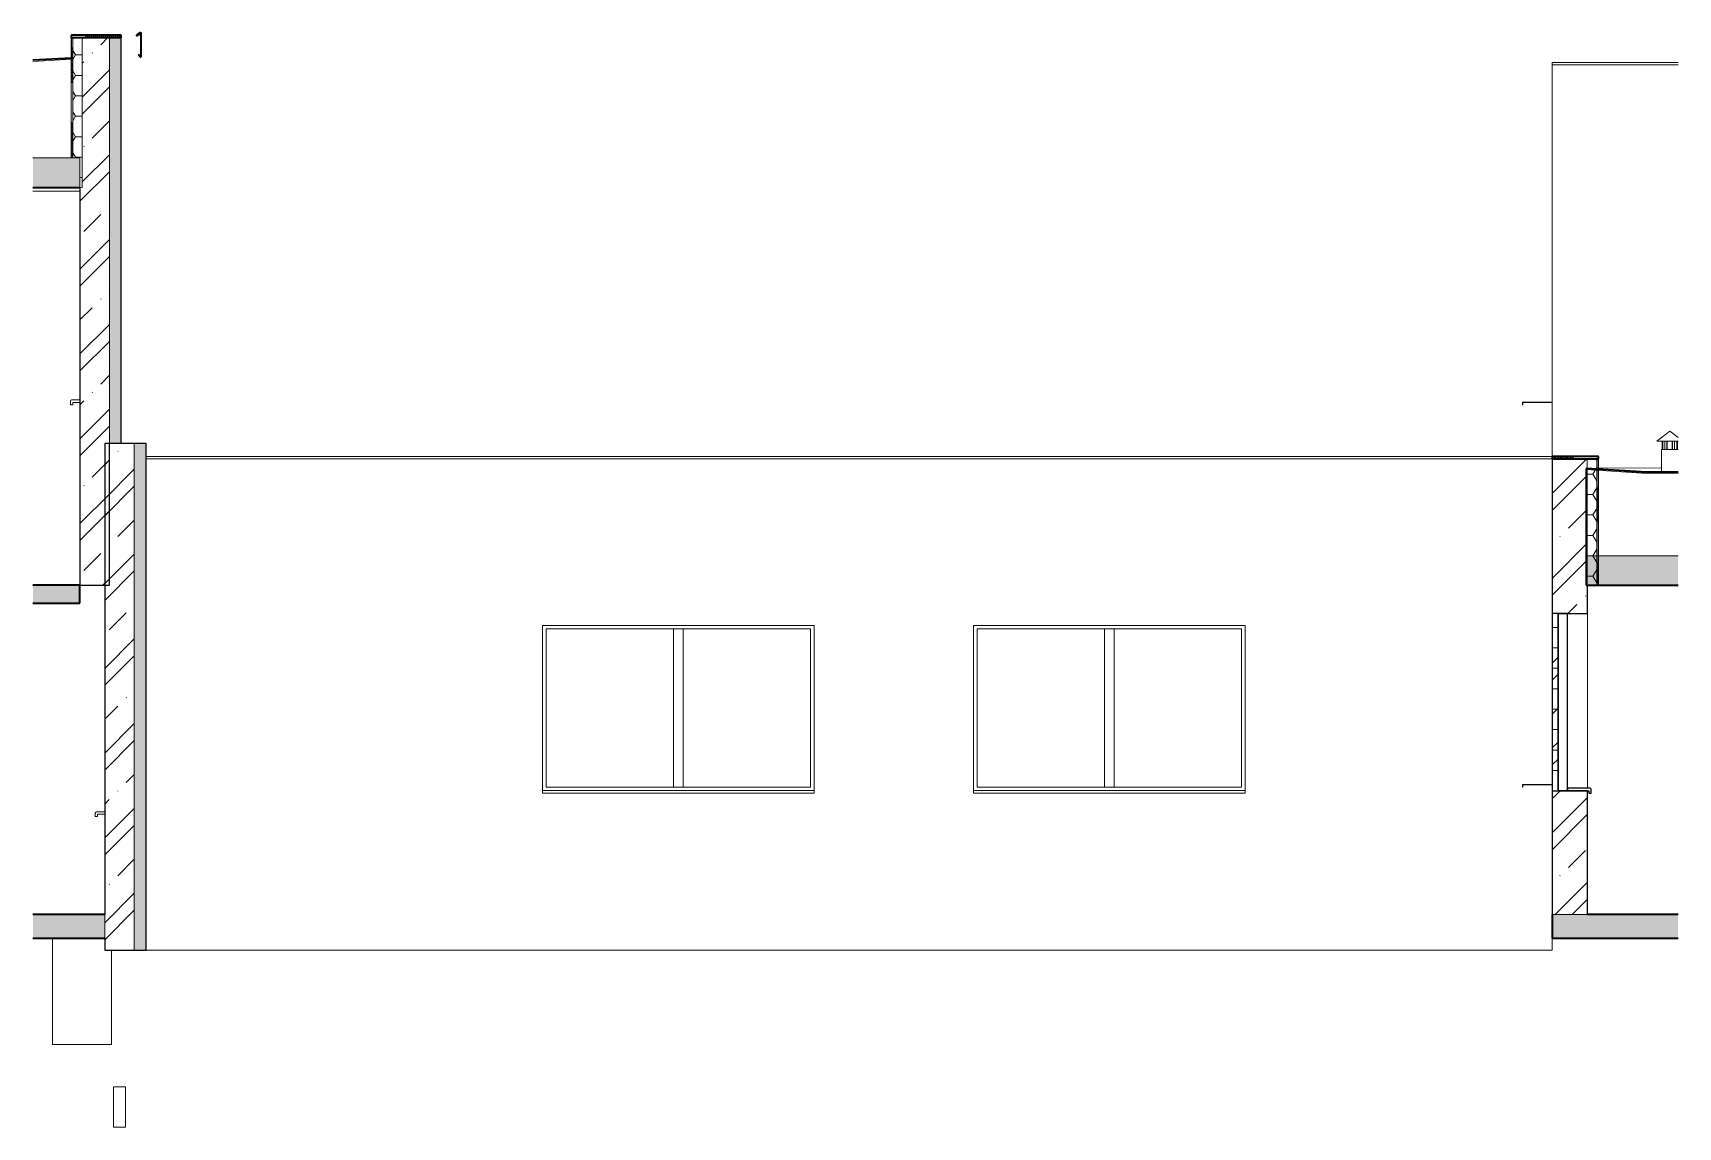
# Model space of a CAD drawing. Header units: millimetres. Extents: x -20192 to 462224, y -45352 to 20466.
# Drawn here: x 230505 to 244436, y 530 to 9800 of the extents above; entities that cross this region are included whole.
import ezdxf

# ---------------------------------------------------------------- set-up
doc = ezdxf.new("R2010")
doc.units = ezdxf.units.MM
for name, color, linetype, lineweight in [('A-FLOR', 192, 'Continuous', 9), ('A-FLOR-MCUT', 51, 'Continuous', 9), ('A-FLOR-PATT', 8, 'Continuous', 35), ('A-GENM', 13, 'Continuous', 9), ('A-GLAZ', 151, 'Continuous', 9), ('A-ROOF', 132, 'Continuous', 9), ('A-ROOF-MCUT', 132, 'Continuous', 35), ('A-ROOF-PATT', 132, 'Continuous', 35), ('A-WALL', 113, 'Continuous', 9), ('A-WALL-PATT', 111, 'Continuous', 25), ('I-WALL', 2, 'Continuous', 9), ('M-HVAC-CDFF', 50, 'Continuous', 9), ('Q-SPCQ', 91, 'Continuous', 9), ('S-COLS', 52, 'Continuous', 9)]:
    doc.layers.add(name, color=color, linetype=linetype, lineweight=lineweight)
pattern_1 = [(45, (227414.9, -2e-13), (-359.21, 359.21), []), (45, (227558.6, -3e-13), (-359.21, 359.21), []), (45, (227845.95, -6e-13), (-215.526, 502.894), [203.2, -101.6, 3.353, -98.247])]
pattern_2 = [(0, (227414.895, 0), (150, 86.6), [100, -200]), (60, (227514.895, 0), (0.0022, 173.2038), [100, -200]), (300, (227514.895, 0), (149.9978, -86.6038), [100, -200])]

# ---------------------------------------------------------------- blocks, each defined once
blk = doc.blocks.new('OKNO_2k_ - OKNO_2k_2400 x 1500-2030614-VB1-V-Bourání')
at = {"layer": 'A-GLAZ'}
for p, q in [((7623, 3410), (7623, 4750)), ((7623, 4750), (9863, 4750)), ((8703, 3410), (8703, 4750)), ((8783, 4750), (8703, 4750)), ((8783, 4750), (8783, 3410)), ((9863, 4750), (9863, 3410)), ((9863, 3410), (7623, 3410)), ((8783, 3410), (8703, 3410))]:
    blk.add_line(p, q, dxfattribs=at)
blk = doc.blocks.new('parapet_ext - parapet_ext-1801991-VB1-V-Bourání')
at = {"layer": 'Q-SPCQ'}
for p, q in [((7593, 3360), (7593, 3382)), ((9893, 3382), (7593, 3382)), ((9893, 3360), (7593, 3360)), ((9893, 3382), (9893, 3360))]:
    blk.add_line(p, q, dxfattribs=at)
blk = doc.blocks.new('OKNO_1k_nadsvetlik - OKNO_1k_nadsvetlik_900 x 1500-1969521-VB1-V-Bourání')
at = {"layer": 'A-GLAZ'}
blk.add_line((16142, 6620), (16142, 8120), dxfattribs=at)
blk = doc.blocks.new('parapet_ext - parapet_ext-1802001-VB1-V-Bourání')
at = {"layer": 'Q-SPCQ'}
for p, q in [((16142, 6672), (15893, 6672)), ((15893, 6672), (15893, 6650)), ((15893, 6650), (15895, 6650)), ((15895, 6670), (16142, 6670)), ((15895, 6650), (15895, 6670))]:
    blk.add_line(p, q, dxfattribs=at)
blk = doc.blocks.new('parapet s nosem_vnitní - parapet s nosem_vnitní-1501804-VB1-V-Bourání')
at = {"layer": 'A-GENM'}
for p, q in [((3676, 6690), (3606, 6690)), ((3596, 6680), (3596, 6650)), ((3596, 6650), (3616, 6650)), ((3616, 6670), (3676, 6670)), ((3616, 6650), (3616, 6670))]:
    blk.add_line(p, q, dxfattribs=at)
for start in [90, 135]:
    blk.add_arc((3606, 6680), 10, start, 180, dxfattribs=at)
blk = doc.blocks.new('Komín5 - Komín5-1979406-VB1-V-Bourání')
at = {"layer": 'M-HVAC-CDFF'}
for p, q in [((17139, 6427), (17029, 6340)), ((17209, 6372), (17139, 6427)), ((17029, 6340), (17139, 6340)), ((17069, 6270), (17069, 6078)), ((17139, 6270), (17069, 6270)), ((17075, 6340), (17075, 6270)), ((17080, 6270), (17080, 6340)), ((17098, 6270), (17098, 6340)), ((17115, 6340), (17115, 6270)), ((17118, 6270), (17118, 6340)), ((17139, 6340), (17209, 6340)), ((17209, 6270), (17139, 6270)), ((17160, 6270), (17160, 6340)), ((17162, 6270), (17162, 6340)), ((17180, 6340), (17180, 6270)), ((17198, 6270), (17198, 6340)), ((17203, 6270), (17203, 6340))]:
    blk.add_line(p, q, dxfattribs=at)
blk = doc.blocks.new('OKNO_2k_ - OKNO_2k_2450 x 1500-2030607-VB1-V-Bourání')
at = {"layer": 'A-GLAZ'}
h = blk.add_hatch(dxfattribs=at)
h.set_pattern_fill('FP_93', color=256, style=0, pattern_type=2)
h.set_pattern_definition([(0, (187.78, 0), (150, 86.6), [100, -200]), (60, (287.78, 0), (0.0022, 173.2038), [100, -200]), (300, (287.78, 0), (149.9978, -86.6038), [100, -200])])
h.paths.add_polyline_path([(16142, 3380), (16193, 3380), (16193, 4880), (16142, 4880), (16142, 3486)])
at = {"layer": 'A-GLAZ', "lineweight": 25}
for p, q in [((16193, 4880), (16142, 4880)), ((16142, 4880), (16142, 3380)), ((16193, 3380), (16193, 4880)), ((16193, 4880), (16193, 3380)), ((16273, 4880), (16193, 4880)), ((16273, 3380), (16273, 4880)), ((16142, 3380), (16193, 3380)), ((16193, 3380), (16273, 3380))]:
    blk.add_line(p, q, dxfattribs=at)
blk = doc.blocks.new('parapet s nosem_vnitní - parapet s nosem_vnitní-2030596-VB1-V-Bourání')
at = {"layer": 'A-GENM', "lineweight": 25}
for p, q in [((16463, 3400), (16273, 3400)), ((16273, 3400), (16273, 3380)), ((16273, 3380), (16453, 3380)), ((16453, 3380), (16453, 3360)), ((16453, 3360), (16473, 3360)), ((16473, 3360), (16473, 3390))]:
    blk.add_line(p, q, dxfattribs=at)
blk.add_arc((16463, 3390), 10, 0, 90, dxfattribs=at)
blk = doc.blocks.new('parapet_ext - parapet_ext-2030597-VB1-V-Bourání')
at = {"layer": 'Q-SPCQ'}
for p, q in [((16142, 3432), (15893, 3432)), ((15893, 3432), (15893, 3410)), ((15893, 3410), (15895, 3410)), ((15895, 3430), (16142, 3430)), ((15895, 3410), (15895, 3430))]:
    blk.add_line(p, q, dxfattribs=at)

msp = doc.modelspace()

# ---------------------------------------------------------------- hatches: boundary and pattern name
at = {"layer": 'A-FLOR-PATT', "lineweight": 9}
msp.add_hatch(color=256, dxfattribs=at).paths.add_polyline_path([(230903, 4970), (230903, 5120), (230505, 5120), (230505, 4970)])
h = msp.add_hatch(color=256, dxfattribs=at)
h.paths.add_polyline_path([(243370, 2130), (244436, 2130), (244436, 2330), (243370, 2330)])
h.paths.add_polyline_path([(231113, 2130), (231113, 2330), (230505, 2330), (230505, 2130)])
at = {"layer": 'A-ROOF-PATT', "lineweight": 9}
h = msp.add_hatch(dxfattribs=at)
h.set_pattern_fill('FP_91', color=41, angle=-90, style=0, pattern_type=2)
h.set_pattern_definition([(270, (223964.6, 9780), (1270, -2e-12), []), (270, (223974.8, 9780), (1270, -2e-12), []), (270, (223984.9, 9780), (1270, -2e-12), []), (270, (223995.1, 9780), (1270, -2e-12), []), (270, (224005.2, 9780), (1270, -2e-12), []), (270, (224015.4, 9780), (1270, -2e-12), []), (270, (224025.6, 9780), (1270, -2e-12), []), (270, (224035.7, 9780), (1270, -2e-12), []), (270, (224045.9, 9780), (1270, -2e-12), []), (270, (224056, 9780), (1270, -2e-12), []), (270, (224066.2, 9780), (1270, -2e-12), []), (270, (224076.4, 9780), (1270, -2e-12), []), (270, (224086.5, 9780), (1270, -2e-12), []), (270, (224096.7, 9780), (1270, -2e-12), []), (270, (224106.8, 9780), (1270, -2e-12), []), (270, (224117, 9780), (1270, -2e-12), []), (270, (224127.2, 9780), (1270, -2e-12), []), (270, (224137.3, 9780), (1270, -2e-12), []), (270, (224147.5, 9780), (1270, -2e-12), []), (270, (224157.6, 9780), (1270, -2e-12), []), (270, (224167.8, 9780), (1270, -2e-12), []), (270, (224178, 9780), (1270, -2e-12), []), (270, (224188.1, 9780), (1270, -2e-12), []), (270, (224198.3, 9780), (1270, -2e-12), []), (270, (224208.4, 9780), (1270, -2e-12), []), (270, (224218.6, 9780), (1270, -2e-12), []), (270, (224228.8, 9780), (1270, -2e-12), []), (270, (224238.9, 9780), (1270, -2e-12), []), (270, (224249.1, 9780), (1270, -2e-12), []), (270, (224259.2, 9780), (1270, -2e-12), []), (270, (224599.6, 9780), (1270, -2e-12), []), (270, (224609.8, 9780), (1270, -2e-12), []), (270, (224619.9, 9780), (1270, -2e-12), []), (270, (224630.1, 9780), (1270, -2e-12), []), (270, (224640.2, 9780), (1270, -2e-12), []), (270, (224650.4, 9780), (1270, -2e-12), []), (270, (224660.6, 9780), (1270, -2e-12), []), (270, (224670.7, 9780), (1270, -2e-12), []), (270, (224680.9, 9780), (1270, -2e-12), []), (270, (224691, 9780), (1270, -2e-12), []), (270, (224701.2, 9780), (1270, -2e-12), []), (270, (224711.4, 9780), (1270, -2e-12), []), (270, (224721.5, 9780), (1270, -2e-12), []), (270, (224731.7, 9780), (1270, -2e-12), []), (270, (224741.8, 9780), (1270, -2e-12), []), (270, (224752, 9780), (1270, -2e-12), []), (270, (224762.2, 9780), (1270, -2e-12), []), (270, (224772.3, 9780), (1270, -2e-12), []), (270, (224782.5, 9780), (1270, -2e-12), []), (270, (224792.6, 9780), (1270, -2e-12), []), (270, (224802.8, 9780), (1270, -2e-12), []), (270, (224813, 9780), (1270, -2e-12), []), (270, (224823.1, 9780), (1270, -2e-12), []), (270, (224833.3, 9780), (1270, -2e-12), []), (270, (224843.4, 9780), (1270, -2e-12), []), (270, (224853.6, 9780), (1270, -2e-12), []), (270, (224863.8, 9780), (1270, -2e-12), []), (270, (224873.9, 9780), (1270, -2e-12), []), (270, (224884.1, 9780), (1270, -2e-12), []), (270, (224894.2, 9780), (1270, -2e-12), [])])
h.paths.add_polyline_path([(231253, 9760), (231253, 9780), (230828, 9780), (230828, 9760)])
h = msp.add_hatch(dxfattribs=at)
h.set_pattern_fill('FP_89', color=256, angle=-90, style=0, pattern_type=2)
h.set_pattern_definition([(273.15, (226975.5, 9374), (1268.1, 69.76), []), (273.15, (226985.7, 9374.5), (1268.1, 69.76), []), (273.15, (226995.8, 9375), (1268.1, 69.76), []), (273.15, (227006, 9375.6), (1268.1, 69.76), []), (273.15, (227016.1, 9376.2), (1268.1, 69.76), []), (273.15, (227026.2, 9376.7), (1268.1, 69.76), []), (273.15, (227036.4, 9377.3), (1268.1, 69.76), []), (273.15, (227046.5, 9377.8), (1268.1, 69.76), []), (273.15, (227056.7, 9378.4), (1268.1, 69.76), []), (273.15, (227066.8, 9379), (1268.1, 69.76), []), (273.15, (227077, 9379.5), (1268.1, 69.76), []), (273.15, (227087.1, 9380.1), (1268.1, 69.76), []), (273.15, (227097.2, 9380.6), (1268.1, 69.76), []), (273.15, (227107.4, 9381.2), (1268.1, 69.76), []), (273.15, (227117.5, 9381.8), (1268.1, 69.76), []), (273.15, (227127.7, 9382.3), (1268.1, 69.76), []), (273.15, (227137.8, 9382.9), (1268.1, 69.76), []), (273.15, (227148, 9383.4), (1268.1, 69.76), []), (273.15, (227158.1, 9384), (1268.1, 69.76), []), (273.15, (227168.3, 9384.5), (1268.1, 69.76), []), (273.15, (227178.4, 9385.1), (1268.1, 69.76), []), (273.15, (227188.5, 9385.7), (1268.1, 69.76), []), (273.15, (227198.7, 9386.2), (1268.1, 69.76), []), (273.15, (227208.8, 9386.8), (1268.1, 69.76), []), (273.15, (227219, 9387.3), (1268.1, 69.76), []), (273.15, (227229.1, 9387.9), (1268.1, 69.76), []), (273.15, (227239.3, 9388.4), (1268.1, 69.76), []), (273.15, (227249.4, 9389), (1268.1, 69.76), []), (273.15, (227259.6, 9389.6), (1268.1, 69.76), []), (273.15, (227269.7, 9390.1), (1268.1, 69.76), []), (273.15, (227609.6, 9408.8), (1268.1, 69.76), []), (273.15, (227619.7, 9409.4), (1268.1, 69.76), []), (273.15, (227629.8, 9409.9), (1268.1, 69.76), []), (273.15, (227640, 9410.5), (1268.1, 69.76), []), (273.15, (227650.1, 9411), (1268.1, 69.76), []), (273.15, (227660.3, 9411.6), (1268.1, 69.76), []), (273.15, (227670.4, 9412.2), (1268.1, 69.76), []), (273.15, (227680.6, 9412.7), (1268.1, 69.76), []), (273.15, (227690.7, 9413.3), (1268.1, 69.76), []), (273.15, (227700.9, 9413.8), (1268.1, 69.76), []), (273.15, (227711, 9414.4), (1268.1, 69.76), []), (273.15, (227721.1, 9415), (1268.1, 69.76), []), (273.15, (227731.3, 9415.5), (1268.1, 69.76), []), (273.15, (227741.4, 9416.1), (1268.1, 69.76), []), (273.15, (227751.6, 9416.6), (1268.1, 69.76), []), (273.15, (227761.7, 9417.2), (1268.1, 69.76), []), (273.15, (227771.9, 9417.7), (1268.1, 69.76), []), (273.15, (227782, 9418.3), (1268.1, 69.76), []), (273.15, (227792.2, 9418.9), (1268.1, 69.76), []), (273.15, (227802.3, 9419.4), (1268.1, 69.76), []), (273.15, (227812.4, 9420), (1268.1, 69.76), []), (273.15, (227822.6, 9420.5), (1268.1, 69.76), []), (273.15, (227832.7, 9421.1), (1268.1, 69.76), []), (273.15, (227842.9, 9421.7), (1268.1, 69.76), []), (273.15, (227853, 9422.2), (1268.1, 69.76), []), (273.15, (227863.2, 9422.8), (1268.1, 69.76), []), (273.15, (227873.3, 9423.3), (1268.1, 69.76), []), (273.15, (227883.5, 9423.9), (1268.1, 69.76), []), (273.15, (227893.6, 9424.4), (1268.1, 69.76), []), (273.15, (227903.7, 9425), (1268.1, 69.76), [])])
h.paths.add_polyline_path([(230505, 9558), (230828, 9576), (230828, 9586), (230505, 9568), (230505, 9559)])
at = {"layer": 'A-ROOF-PATT'}
for points in [[(230903, 8490), (230903, 8740), (230505, 8740), (230505, 8490), (230843, 8490)], [(243657, 5120), (244436, 5120), (244436, 5370), (243657, 5370)]]:
    msp.add_hatch(color=256, dxfattribs=at).paths.add_polyline_path(points)
at = {"layer": 'A-ROOF-PATT', "lineweight": 9}
h = msp.add_hatch(dxfattribs=at)
h.set_pattern_fill('FP_88', color=41, angle=-90, style=0, pattern_type=2)
h.set_pattern_definition([(270, (248336, 6210), (1270, 8e-14), []), (270, (248346.2, 6210), (1270, 8e-14), []), (270, (248356.3, 6210), (1270, 8e-14), []), (270, (248366.5, 6210), (1270, 8e-14), []), (270, (248376.7, 6210), (1270, 8e-14), []), (270, (248386.8, 6210), (1270, 8e-14), []), (270, (248397, 6210), (1270, 8e-14), []), (270, (248407.1, 6210), (1270, 8e-14), []), (270, (248417.3, 6210), (1270, 8e-14), []), (270, (248427.5, 6210), (1270, 8e-14), []), (270, (248437.6, 6210), (1270, 8e-14), []), (270, (248447.8, 6210), (1270, 8e-14), []), (270, (248457.9, 6210), (1270, 8e-14), []), (270, (248468.1, 6210), (1270, 8e-14), []), (270, (248478.3, 6210), (1270, 8e-14), []), (270, (248488.4, 6210), (1270, 8e-14), []), (270, (248498.6, 6210), (1270, 8e-14), []), (270, (248508.7, 6210), (1270, 8e-14), []), (270, (248518.9, 6210), (1270, 8e-14), []), (270, (248529, 6210), (1270, 8e-14), []), (270, (248539.2, 6210), (1270, 8e-14), []), (270, (248549.4, 6210), (1270, 8e-14), []), (270, (248559.5, 6210), (1270, 8e-14), []), (270, (248569.7, 6210), (1270, 8e-14), []), (270, (248579.9, 6210), (1270, 8e-14), []), (270, (248590, 6210), (1270, 8e-14), []), (270, (248600.2, 6210), (1270, 8e-14), []), (270, (248610.3, 6210), (1270, 8e-14), []), (270, (248620.5, 6210), (1270, 8e-14), []), (270, (248630.7, 6210), (1270, 8e-14), []), (270, (248971, 6210), (1270, 8e-14), []), (270, (248981.2, 6210), (1270, 8e-14), []), (270, (248991.3, 6210), (1270, 8e-14), []), (270, (249001.5, 6210), (1270, 8e-14), []), (270, (249011.7, 6210), (1270, 8e-14), []), (270, (249021.8, 6210), (1270, 8e-14), []), (270, (249032, 6210), (1270, 8e-14), []), (270, (249042.1, 6210), (1270, 8e-14), []), (270, (249052.3, 6210), (1270, 8e-14), []), (270, (249062.5, 6210), (1270, 8e-14), []), (270, (249072.6, 6210), (1270, 8e-14), []), (270, (249082.8, 6210), (1270, 8e-14), []), (270, (249092.9, 6210), (1270, 8e-14), []), (270, (249103.1, 6210), (1270, 8e-14), []), (270, (249113.3, 6210), (1270, 8e-14), []), (270, (249123.4, 6210), (1270, 8e-14), []), (270, (249133.6, 6210), (1270, 8e-14), []), (270, (249143.7, 6210), (1270, 8e-14), []), (270, (249153.9, 6210), (1270, 8e-14), []), (270, (249164, 6210), (1270, 8e-14), []), (270, (249174.2, 6210), (1270, 8e-14), []), (270, (249184.4, 6210), (1270, 8e-14), []), (270, (249194.5, 6210), (1270, 8e-14), []), (270, (249204.7, 6210), (1270, 8e-14), []), (270, (249214.9, 6210), (1270, 8e-14), []), (270, (249225, 6210), (1270, 8e-14), []), (270, (249235.2, 6210), (1270, 8e-14), []), (270, (249245.3, 6210), (1270, 8e-14), []), (270, (249255.5, 6210), (1270, 8e-14), []), (270, (249265.7, 6210), (1270, 8e-14), [])])
h.paths.add_polyline_path([(243370, 6190), (243762, 6190), (243762, 6210), (243370, 6210)])
h = msp.add_hatch(dxfattribs=at)
h.set_pattern_fill('FP_92', color=256, angle=-90, style=0, pattern_type=2)
h.set_pattern_definition([(272.447, (250339, 5975.3), (1268.84, 54.22), []), (272.447, (250349.2, 5975.7), (1268.84, 54.22), []), (272.447, (250359.3, 5976.2), (1268.84, 54.22), []), (272.447, (250369.5, 5976.6), (1268.84, 54.22), []), (272.447, (250379.6, 5977), (1268.84, 54.22), []), (272.447, (250389.8, 5977.5), (1268.84, 54.22), []), (272.447, (250399.9, 5977.9), (1268.84, 54.22), []), (272.447, (250410.1, 5978.3), (1268.84, 54.22), []), (272.447, (250420.2, 5978.8), (1268.84, 54.22), []), (272.447, (250430.4, 5979.2), (1268.84, 54.22), []), (272.447, (250440.5, 5979.6), (1268.84, 54.22), []), (272.447, (250450.7, 5980.1), (1268.84, 54.22), []), (272.447, (250460.8, 5980.5), (1268.84, 54.22), []), (272.447, (250471, 5981), (1268.84, 54.22), []), (272.447, (250481.1, 5981.4), (1268.84, 54.22), []), (272.447, (250491.3, 5981.8), (1268.84, 54.22), []), (272.447, (250501.4, 5982.2), (1268.84, 54.22), []), (272.447, (250511.6, 5982.7), (1268.84, 54.22), []), (272.447, (250521.7, 5983.1), (1268.84, 54.22), []), (272.447, (250531.9, 5983.5), (1268.84, 54.22), []), (272.447, (250542, 5984), (1268.84, 54.22), []), (272.447, (250552.2, 5984.4), (1268.84, 54.22), []), (272.447, (250562.3, 5984.8), (1268.84, 54.22), []), (272.447, (250572.5, 5985.3), (1268.84, 54.22), []), (272.447, (250582.6, 5985.7), (1268.84, 54.22), []), (272.447, (250592.8, 5986.2), (1268.84, 54.22), []), (272.447, (250603, 5986.6), (1268.84, 54.22), []), (272.447, (250613.1, 5987), (1268.84, 54.22), []), (272.447, (250623.2, 5987.5), (1268.84, 54.22), []), (272.447, (250633.4, 5987.9), (1268.84, 54.22), []), (272.447, (250973.4, 6002.4), (1268.84, 54.22), []), (272.447, (250983.6, 6002.9), (1268.84, 54.22), []), (272.447, (250993.7, 6003.3), (1268.84, 54.22), []), (272.447, (251003.9, 6003.7), (1268.84, 54.22), []), (272.447, (251014, 6004.2), (1268.84, 54.22), []), (272.447, (251024.2, 6004.6), (1268.84, 54.22), []), (272.447, (251034.3, 6005), (1268.84, 54.22), []), (272.447, (251044.5, 6005.5), (1268.84, 54.22), []), (272.447, (251054.6, 6005.9), (1268.84, 54.22), []), (272.447, (251064.8, 6006.3), (1268.84, 54.22), []), (272.447, (251075, 6006.8), (1268.84, 54.22), []), (272.447, (251085.1, 6007.2), (1268.84, 54.22), []), (272.447, (251095.2, 6007.6), (1268.84, 54.22), []), (272.447, (251105.4, 6008), (1268.84, 54.22), []), (272.447, (251115.6, 6008.5), (1268.84, 54.22), []), (272.447, (251125.7, 6008.9), (1268.84, 54.22), []), (272.447, (251135.9, 6009.4), (1268.84, 54.22), []), (272.447, (251146, 6009.8), (1268.84, 54.22), []), (272.447, (251156.2, 6010.2), (1268.84, 54.22), []), (272.447, (251166.3, 6010.7), (1268.84, 54.22), []), (272.447, (251176.5, 6011.1), (1268.84, 54.22), []), (272.447, (251186.6, 6011.5), (1268.84, 54.22), []), (272.447, (251196.8, 6012), (1268.84, 54.22), []), (272.447, (251206.9, 6012.4), (1268.84, 54.22), []), (272.447, (251217, 6012.8), (1268.84, 54.22), []), (272.447, (251227.2, 6013.3), (1268.84, 54.22), []), (272.447, (251237.4, 6013.7), (1268.84, 54.22), []), (272.447, (251247.5, 6014.1), (1268.84, 54.22), []), (272.447, (251257.7, 6014.6), (1268.84, 54.22), []), (272.447, (251267.8, 6015), (1268.84, 54.22), [])])
h.paths.add_polyline_path([(244171, 6068), (244436, 6069), (244436, 6079), (244171, 6078), (243657, 6110), (243657, 6100), (244000, 6078)])
at = {"layer": 'A-WALL-PATT', "lineweight": 9}
h = msp.add_hatch(dxfattribs=at)
h.set_pattern_fill('FP_90', color=256, angle=-90, style=0, pattern_type=2)
h.set_pattern_definition([(360, (230828.2, 8743.3), (5e-12, 1270), []), (360, (230828.2, 8753.5), (5e-12, 1270), []), (360, (230828.2, 8763.6), (5e-12, 1270), []), (360, (230828.2, 8773.8), (5e-12, 1270), []), (360, (230828.2, 8784), (5e-12, 1270), []), (360, (230828.2, 8794.1), (5e-12, 1270), []), (360, (230828.2, 8804.3), (5e-12, 1270), []), (360, (230828.2, 8814.4), (5e-12, 1270), []), (360, (230828.2, 8824.6), (5e-12, 1270), []), (360, (230828.2, 8834.7), (5e-12, 1270), []), (360, (230828.2, 8844.9), (5e-12, 1270), []), (360, (230828.2, 8855), (5e-12, 1270), []), (360, (230828.2, 8865.2), (5e-12, 1270), []), (360, (230828.2, 8875.4), (5e-12, 1270), []), (360, (230828.2, 8885.5), (5e-12, 1270), []), (360, (230828.2, 8895.7), (5e-12, 1270), []), (360, (230828.2, 8905.9), (5e-12, 1270), []), (360, (230828.2, 8916), (5e-12, 1270), []), (360, (230828.2, 8926.2), (5e-12, 1270), []), (360, (230828.2, 8936.3), (5e-12, 1270), []), (360, (230828.2, 8946.5), (5e-12, 1270), []), (360, (230828.2, 8956.7), (5e-12, 1270), []), (360, (230828.2, 8966.8), (5e-12, 1270), []), (360, (230828.2, 8977), (5e-12, 1270), []), (360, (230828.2, 8987.1), (5e-12, 1270), []), (360, (230828.2, 8997.3), (5e-12, 1270), []), (360, (230828.2, 9007.5), (5e-12, 1270), []), (360, (230828.2, 9017.6), (5e-12, 1270), []), (360, (230828.2, 9027.8), (5e-12, 1270), []), (360, (230828.2, 9038), (5e-12, 1270), []), (360, (230828.2, 9378.3), (5e-12, 1270), []), (360, (230828.2, 9388.5), (5e-12, 1270), []), (360, (230828.2, 9398.6), (5e-12, 1270), []), (360, (230828.2, 9408.8), (5e-12, 1270), []), (360, (230828.2, 9419), (5e-12, 1270), []), (360, (230828.2, 9429.1), (5e-12, 1270), []), (360, (230828.2, 9439.3), (5e-12, 1270), []), (360, (230828.2, 9449.4), (5e-12, 1270), []), (360, (230828.2, 9459.6), (5e-12, 1270), []), (360, (230828.2, 9469.7), (5e-12, 1270), []), (360, (230828.2, 9479.9), (5e-12, 1270), []), (360, (230828.2, 9490), (5e-12, 1270), []), (360, (230828.2, 9500.2), (5e-12, 1270), []), (360, (230828.2, 9510.4), (5e-12, 1270), []), (360, (230828.2, 9520.5), (5e-12, 1270), []), (360, (230828.2, 9530.7), (5e-12, 1270), []), (360, (230828.2, 9540.9), (5e-12, 1270), []), (360, (230828.2, 9551), (5e-12, 1270), []), (360, (230828.2, 9561.2), (5e-12, 1270), []), (360, (230828.2, 9571.3), (5e-12, 1270), []), (360, (230828.2, 9581.5), (5e-12, 1270), []), (360, (230828.2, 9591.7), (5e-12, 1270), []), (360, (230828.2, 9601.8), (5e-12, 1270), []), (360, (230828.2, 9612), (5e-12, 1270), []), (360, (230828.2, 9622.1), (5e-12, 1270), []), (360, (230828.2, 9632.3), (5e-12, 1270), []), (360, (230828.2, 9642.5), (5e-12, 1270), []), (360, (230828.2, 9652.6), (5e-12, 1270), []), (360, (230828.2, 9662.8), (5e-12, 1270), []), (360, (230828.2, 9673), (5e-12, 1270), [])])
h.paths.add_polyline_path([(230843, 8740), (230843, 9760), (230828, 9760), (230828, 8740)])
h = msp.add_hatch(dxfattribs=at)
h.set_pattern_fill('FP_86', color=256, style=0, pattern_type=2)
h.set_pattern_definition(pattern_2)
h.paths.add_polyline_path([(230903, 8490), (230923, 8490), (230923, 9760), (230843, 9760), (230843, 8740), (230903, 8740)])
h = msp.add_hatch(dxfattribs=at)
h.set_pattern_fill('FP_85', color=256, angle=225, style=0, pattern_type=2)
h.set_pattern_definition(pattern_1)
h.paths.add_polyline_path([(230903, 5120), (231153, 5120), (231153, 9760), (230923, 9760), (230923, 8490), (230903, 8490), (230903, 5547)])
for points in [[(231153, 6320), (231253, 6320), (231253, 9760), (231153, 9760), (231153, 8982)], [(231463, 2030), (231463, 6320), (231363, 6320), (231363, 2030)]]:
    msp.add_hatch(color=256, dxfattribs=at).paths.add_polyline_path(points)
h = msp.add_hatch(dxfattribs=at)
h.set_pattern_fill('FP_85', color=256, angle=225, style=0, pattern_type=2)
h.set_pattern_definition(pattern_1)
h.paths.add_polyline_path([(231363, 2030), (231363, 6320), (231113, 6320), (231113, 2030)])
h = msp.add_hatch(dxfattribs=at)
h.set_pattern_fill('FP_85', color=256, angle=225, style=0, pattern_type=2)
h.set_pattern_definition(pattern_1)
h.paths.add_polyline_path([(243667, 5120), (243667, 6190), (243370, 6190), (243370, 5120), (243565, 5120)])
h = msp.add_hatch(dxfattribs=at)
h.set_pattern_fill('FP_86', color=256, style=0, pattern_type=2)
h.set_pattern_definition(pattern_2)
h.paths.add_polyline_path([(243747, 5120), (243747, 6190), (243667, 6190), (243667, 5120)])
h = msp.add_hatch(dxfattribs=at)
h.set_pattern_fill('FP_87', color=256, angle=270, style=0, pattern_type=2)
h.set_pattern_definition([(180, (243762.1, 6584.6), (-2e-13, -1270), []), (180, (243762.1, 6574.5), (-2e-13, -1270), []), (180, (243762.1, 6564.3), (-2e-13, -1270), []), (180, (243762.1, 6554.2), (-2e-13, -1270), []), (180, (243762.1, 6544), (-2e-13, -1270), []), (180, (243762.1, 6533.8), (-2e-13, -1270), []), (180, (243762.1, 6523.7), (-2e-13, -1270), []), (180, (243762.1, 6513.5), (-2e-13, -1270), []), (180, (243762.1, 6503.4), (-2e-13, -1270), []), (180, (243762.1, 6493.2), (-2e-13, -1270), []), (180, (243762.1, 6483), (-2e-13, -1270), []), (180, (243762.1, 6472.9), (-2e-13, -1270), []), (180, (243762.1, 6462.7), (-2e-13, -1270), []), (180, (243762.1, 6452.6), (-2e-13, -1270), []), (180, (243762.1, 6442.4), (-2e-13, -1270), []), (180, (243762.1, 6432.2), (-2e-13, -1270), []), (180, (243762.1, 6422.1), (-2e-13, -1270), []), (180, (243762.1, 6411.9), (-2e-13, -1270), []), (180, (243762.1, 6401.8), (-2e-13, -1270), []), (180, (243762.1, 6391.6), (-2e-13, -1270), []), (180, (243762.1, 6381.4), (-2e-13, -1270), []), (180, (243762.1, 6371.3), (-2e-13, -1270), []), (180, (243762.1, 6361.1), (-2e-13, -1270), []), (180, (243762.1, 6351), (-2e-13, -1270), []), (180, (243762.1, 6340.8), (-2e-13, -1270), []), (180, (243762.1, 6330.6), (-2e-13, -1270), []), (180, (243762.1, 6320.5), (-2e-13, -1270), []), (180, (243762.1, 6310.3), (-2e-13, -1270), []), (180, (243762.1, 6300.2), (-2e-13, -1270), []), (180, (243762.1, 6290), (-2e-13, -1270), []), (180, (243762.1, 5949.6), (-2e-13, -1270), []), (180, (243762.1, 5939.5), (-2e-13, -1270), []), (180, (243762.1, 5929.3), (-2e-13, -1270), []), (180, (243762.1, 5919.2), (-2e-13, -1270), []), (180, (243762.1, 5909), (-2e-13, -1270), []), (180, (243762.1, 5898.8), (-2e-13, -1270), []), (180, (243762.1, 5888.7), (-2e-13, -1270), []), (180, (243762.1, 5878.5), (-2e-13, -1270), []), (180, (243762.1, 5868.4), (-2e-13, -1270), []), (180, (243762.1, 5858.2), (-2e-13, -1270), []), (180, (243762.1, 5848), (-2e-13, -1270), []), (180, (243762.1, 5837.9), (-2e-13, -1270), []), (180, (243762.1, 5827.7), (-2e-13, -1270), []), (180, (243762.1, 5817.6), (-2e-13, -1270), []), (180, (243762.1, 5807.4), (-2e-13, -1270), []), (180, (243762.1, 5797.2), (-2e-13, -1270), []), (180, (243762.1, 5787.1), (-2e-13, -1270), []), (180, (243762.1, 5776.9), (-2e-13, -1270), []), (180, (243762.1, 5766.8), (-2e-13, -1270), []), (180, (243762.1, 5756.6), (-2e-13, -1270), []), (180, (243762.1, 5746.4), (-2e-13, -1270), []), (180, (243762.1, 5736.3), (-2e-13, -1270), []), (180, (243762.1, 5726.1), (-2e-13, -1270), []), (180, (243762.1, 5716), (-2e-13, -1270), []), (180, (243762.1, 5705.8), (-2e-13, -1270), []), (180, (243762.1, 5695.6), (-2e-13, -1270), []), (180, (243762.1, 5685.5), (-2e-13, -1270), []), (180, (243762.1, 5675.3), (-2e-13, -1270), []), (180, (243762.1, 5665.2), (-2e-13, -1270), []), (180, (243762.1, 5655), (-2e-13, -1270), [])])
h.paths.add_polyline_path([(243747, 5120), (243762, 5120), (243762, 6190), (243747, 6190), (243747, 5547)])
h = msp.add_hatch(dxfattribs=at)
h.set_pattern_fill('FP_85', color=256, angle=225, style=0, pattern_type=2)
h.set_pattern_definition(pattern_1)
h.paths.add_polyline_path([(243420, 2330), (243670, 2330), (243670, 3380), (243420, 3380), (243420, 4880), (243670, 4880), (243670, 5120), (243370, 5120), (243370, 2330)])

# ---------------------------------------------------------------- linework, layer by layer
at = {"layer": 'A-FLOR', "lineweight": 35}
for p, q in [((230903, 5120), (230505, 5120)), ((230903, 4970), (230903, 5120)), ((230505, 4970), (230903, 4970)), ((231113, 2330), (230505, 2330)), ((243370, 2330), (243370, 2130)), ((244436, 2330), (243670, 2330)), ((230505, 2130), (231113, 2130)), ((243370, 2130), (244436, 2130))]:
    msp.add_line(p, q, dxfattribs=at)
at = {"layer": 'A-FLOR-MCUT'}
for p, q in [((231113, 2130), (231113, 2330)), ((243670, 2330), (243370, 2330))]:
    msp.add_line(p, q, dxfattribs=at)
at = {"layer": 'A-ROOF', "color": 40, "lineweight": 35}
for p, q in [((231253, 9780), (230828, 9780)), ((230828, 9780), (230828, 9760)), ((230828, 9760), (231253, 9760)), ((231253, 9760), (231253, 9780)), ((243762, 6210), (243370, 6210)), ((243370, 6210), (243370, 6190)), ((243370, 6190), (243762, 6190)), ((243762, 6190), (243762, 6210))]:
    msp.add_line(p, q, dxfattribs=at)
at = {"layer": 'A-ROOF', "lineweight": 35}
for p, q in [((230828, 9586), (230505, 9568)), ((230505, 8490), (230903, 8490)), ((244171, 6078), (243657, 6110)), ((243657, 6110), (243657, 5120)), ((244436, 6079), (244171, 6078)), ((243657, 5120), (244436, 5120))]:
    msp.add_line(p, q, dxfattribs=at)
at = {"layer": 'A-ROOF'}
for p, q in [((230828, 9576), (230505, 9558)), ((230828, 8740), (230828, 9576)), ((230505, 8740), (230828, 8740)), ((230903, 8490), (230903, 8740)), ((244171, 6068), (243657, 6100)), ((243762, 6111), (244296, 6116)), ((244436, 6069), (244171, 6068)), ((243657, 5370), (244436, 5370))]:
    msp.add_line(p, q, dxfattribs=at)
at = {"layer": 'A-ROOF', "color": 41}
for p, q in [((243370, 9550), (244436, 9550)), ((243370, 9530), (243370, 9550)), ((231463, 6210), (243370, 6210)), ((243370, 6190), (231463, 6190))]:
    msp.add_line(p, q, dxfattribs=at)
at = {"layer": 'A-ROOF-MCUT'}
for p, q in [((231414, 9799), (231381, 9780)), ((231381, 9774), (231417, 9795)), ((231381, 9780), (231381, 9774)), ((231418, 9794), (231418, 9602)), ((231423, 9602), (231423, 9794)), ((231404, 9614), (231400, 9610)), ((231417, 9601), (231404, 9614)), ((231400, 9610), (231413, 9597))]:
    msp.add_line(p, q, dxfattribs=at)
for centre, radius, start, end in [((231417, 9794), 6, 0, 120), ((231417, 9794), 1, 0, 120), ((231417, 9602), 6, 225, 0), ((231417, 9602), 1, 225, 0)]:
    msp.add_arc(centre, radius, start, end, dxfattribs=at)
at = {"layer": 'A-WALL', "lineweight": 25}
for p, q in [((230828, 9760), (230828, 9586)), ((231253, 6320), (231253, 9760)), ((230903, 8490), (230903, 5120)), ((231463, 6320), (231113, 6320)), ((231113, 6320), (231113, 2330)), ((231153, 5120), (231153, 6320)), ((231463, 2030), (231463, 6320)), ((243370, 6190), (243370, 2330)), ((243762, 5120), (243762, 6190)), ((230903, 5120), (231153, 5120)), ((243670, 4880), (243670, 5120)), ((243420, 3380), (243420, 4880)), ((243420, 4880), (243670, 4880)), ((243670, 3380), (243420, 3380)), ((243670, 2330), (243670, 3380)), ((231113, 2130), (231113, 2030)), ((231113, 2030), (231463, 2030))]:
    msp.add_line(p, q, dxfattribs=at)
at = {"layer": 'A-WALL'}
for p, q in [((230843, 8740), (230843, 9760)), ((230923, 8490), (230923, 9760)), ((231153, 6320), (231153, 9760)), ((244436, 9530), (243370, 9530)), ((243370, 9530), (243370, 6210)), ((230828, 8740), (230903, 8740)), ((230903, 8460), (230505, 8460)), ((230903, 8490), (230923, 8490)), ((231363, 6320), (231363, 2030)), ((243667, 5120), (243667, 6190)), ((243747, 6190), (243747, 5120)), ((243670, 4880), (243670, 3400))]:
    msp.add_line(p, q, dxfattribs=at)
at = {"layer": 'A-WALL', "color": 41}
for p, q in [((234820, 3382), (234820, 4780)), ((234820, 4780), (237120, 4780)), ((237120, 4780), (237120, 3382)), ((238470, 3382), (238470, 4780)), ((238470, 4780), (240770, 4780)), ((240770, 4780), (240770, 3382)), ((243370, 2030), (243370, 2130)), ((231463, 2030), (243370, 2030))]:
    msp.add_line(p, q, dxfattribs=at)
at = {"layer": 'I-WALL'}
for p, q in [((231188, 530), (231188, 870)), ((231188, 870), (231288, 870)), ((231288, 870), (231288, 530)), ((231288, 530), (231188, 530))]:
    msp.add_line(p, q, dxfattribs=at)
at = {"layer": 'S-COLS'}
for p, q in [((230671, 2130), (230671, 1230)), ((231171, 2030), (231171, 1230)), ((231171, 1230), (230671, 1230))]:
    msp.add_line(p, q, dxfattribs=at)

# ---------------------------------------------------------------- block references
at = {"layer": 'A-GENM'}
for name, p in [('parapet s nosem_vnitní - parapet s nosem_vnitní-1501804-VB1-V-Bourání', (227227, 0)), ('parapet s nosem_vnitní - parapet s nosem_vnitní-2030596-VB1-V-Bourání', (227227, 0)), ('parapet s nosem_vnitní - parapet s nosem_vnitní-1501804-VB1-V-Bourání', (227437, -3490))]:
    msp.add_blockref(name, p, dxfattribs=at)
at = {"layer": 'A-GLAZ'}
for name, p in [('OKNO_1k_nadsvetlik - OKNO_1k_nadsvetlik_900 x 1500-1969521-VB1-V-Bourání', (227227, 0)), ('OKNO_2k_ - OKNO_2k_2450 x 1500-2030607-VB1-V-Bourání', (227227, 0)), ('OKNO_2k_ - OKNO_2k_2400 x 1500-2030614-VB1-V-Bourání', (227227, 0)), ('OKNO_2k_ - OKNO_2k_2400 x 1500-2030614-VB1-V-Bourání', (230877, 0))]:
    msp.add_blockref(name, p, dxfattribs=at)
at = {"layer": 'M-HVAC-CDFF'}
msp.add_blockref('Komín5 - Komín5-1979406-VB1-V-Bourání', (227227, 0), dxfattribs=at)
at = {"layer": 'Q-SPCQ'}
for name, p in [('parapet_ext - parapet_ext-1802001-VB1-V-Bourání', (227227, 0)), ('parapet_ext - parapet_ext-1801991-VB1-V-Bourání', (227227, 0)), ('parapet_ext - parapet_ext-1801991-VB1-V-Bourání', (230877, 0)), ('parapet_ext - parapet_ext-2030597-VB1-V-Bourání', (227227, 0))]:
    msp.add_blockref(name, p, dxfattribs=at)

doc.saveas('drawing.dxf')
